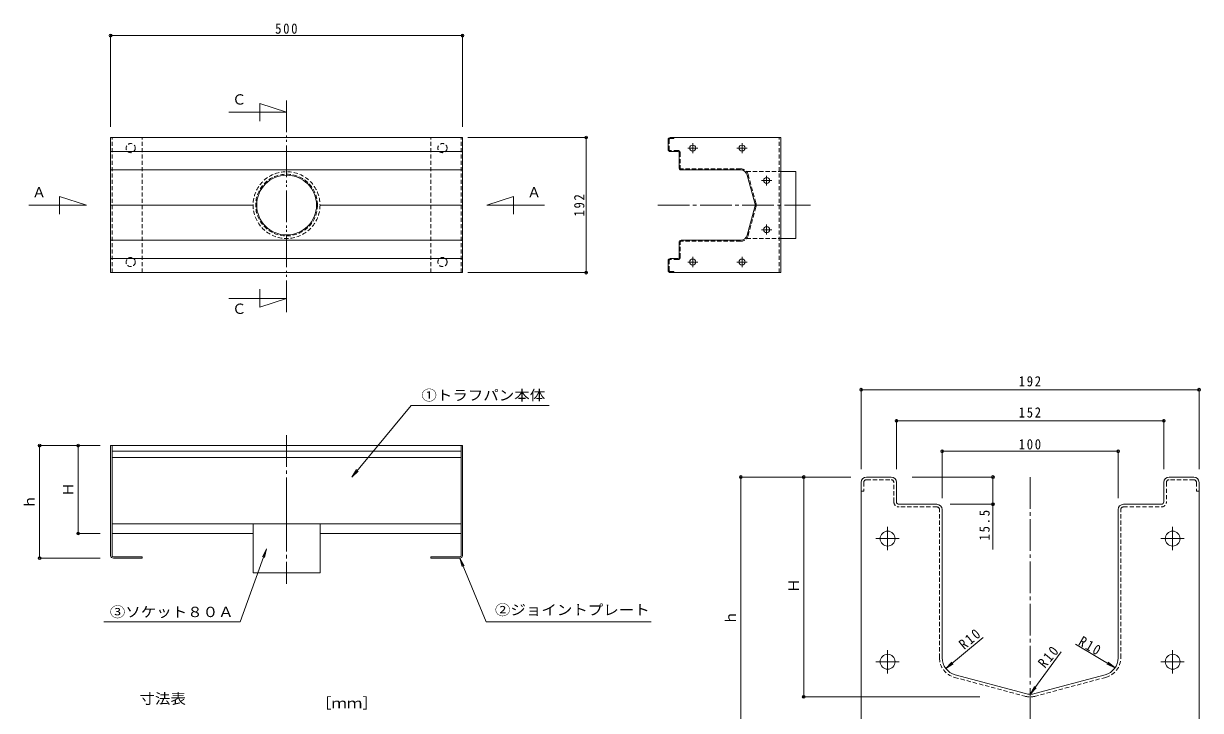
# Model space of a CAD drawing. Units: millimetres, scale not verified, with parts at other scales. Extents: x -497 to 534, y -384 to 334.
# Drawn here: x -497 to 171, y -57 to 334 of the extents above; entities that cross this region are included whole.
import ezdxf
from ezdxf.enums import TextEntityAlignment as Align

# ---------------------------------------------------------------- set-up
doc = ezdxf.new("R2010")
doc.units = ezdxf.units.MM
doc.header["$LTSCALE"] = 2
doc.header["$PDMODE"] = 32
doc.header["$PDSIZE"] = 1.6
for name, pattern in [('CHAIN2', [12, 9, -1, 1, -1]), ('DASHED1', [1.8, 1.2, -0.6]), ('DOUBLE_CHAIN2', [12.8, 9, -1, 0.6, -0.6, 0.6, -1])]:
    doc.linetypes.add(name, pattern=pattern)
for name, color, linetype, lineweight in [('0-0_通り芯', 4, 'Continuous', 9), ('0-1_躯体', 7, 'CHAIN2', 9), ('0-F_092', 7, 'Continuous', 9), ('1-0_1-0ﾚｲﾔ', 4, 'Continuous', 9), ('1-1_1-1ﾚｲﾔ', 7, 'CHAIN2', 9), ('1-F_Hojo', 7, 'Continuous', 9)]:
    doc.layers.add(name, color=color, linetype=linetype, lineweight=lineweight)
doc.layers.add('2-F_2-Fﾚｲﾔ', color=2, linetype='Continuous')
doc.styles.add('ＭＳ ゴシック', font='')
doc.styles.get('ＭＳ ゴシック').set_extended_font_data('MS Gothic')

msp = doc.modelspace()

# ---------------------------------------------------------------- linework, layer by layer
at = {"layer": '0-0_通り芯'}
for p, q in [((-447.962, 192.421), (-447.962, 269.221)), ((-447.962, 269.221), (-247.962, 269.221)), ((-247.962, 192.421), (-247.962, 269.221)), ((-131.122, 268.021), (-131.122, 262.421)), ((-129.922, 269.221), (-67.122, 269.221)), ((-447.962, 261.221), (-247.962, 261.221)), ((-129.922, 261.221), (-125.522, 261.221)), ((-124.922, 252.021), (-124.922, 260.621)), ((-447.962, 250.821), (-247.962, 250.821)), ((-123.722, 250.821), (-89.99, 250.821)), ((-81.839, 231.856), (-86.127, 247.856)), ((-67.122, 249.821), (-58.503, 249.821)), ((-58.503, 249.821), (-58.503, 211.821)), ((-447.962, 230.821), (-366.962, 230.821)), ((-328.962, 230.821), (-247.962, 230.821)), ((-81.839, 229.786), (-86.127, 213.786)), ((-247.962, 210.821), (-447.962, 210.821)), ((-124.922, 209.621), (-124.922, 201.021)), ((-89.99, 210.821), (-123.722, 210.821)), ((-67.122, 211.821), (-58.503, 211.821)), ((-67.122, 194.041), (-67.122, 202.801)), ((-247.962, 200.421), (-447.962, 200.421)), ((-131.122, 193.621), (-131.122, 199.221)), ((-129.922, 200.421), (-125.522, 200.421)), ((-247.962, 192.421), (-447.962, 192.421)), ((-447.962, 94.043), (-384.437, 94.043)), ((-447.962, 31.629), (-447.962, 94.043)), ((-447.162, 31.63), (-447.162, 94.043)), ((-247.962, 94.043), (-390.363, 94.043)), ((-248.762, 31.643), (-248.762, 94.043)), ((-247.962, 31.616), (-247.962, 94.043)), ((-447.162, 90.843), (-308.536, 90.843)), ((-386.362, 87.243), (-447.162, 87.243)), ((-386.076, 87.243), (-248.762, 87.243)), ((-248.762, 90.843), (-309.562, 90.843)), ((-347.962, 49.643), (-347.962, 60.972)), ((-447.162, 49.643), (-248.762, 49.643)), ((-366.962, 49.643), (-366.962, 21.643)), ((-328.962, 49.643), (-328.962, 21.643)), ((-447.162, 44.043), (-366.962, 44.043)), ((-248.762, 44.043), (-328.962, 44.043)), ((-446.362, 30.843), (-429.962, 30.843)), ((-446.362, 30.043), (-429.962, 30.043)), ((-429.962, 30.843), (-429.962, 30.043)), ((-265.962, 30.843), (-265.962, 30.043)), ((-249.562, 30.843), (-265.962, 30.843)), ((-265.962, 30.043), (-249.562, 30.043)), ((-366.962, 21.643), (-328.962, 21.643))]:
    msp.add_line(p, q, dxfattribs=at)
at = {"layer": '0-0_通り芯', "linetype": 'DASHED1'}
for p, q in [((-447.162, 192.421), (-447.162, 269.221)), ((-429.962, 192.421), (-429.962, 269.221)), ((-265.962, 192.421), (-265.962, 269.221)), ((-248.762, 192.421), (-248.762, 269.221)), ((-130.522, 268.021), (-130.522, 262.421)), ((-129.922, 268.621), (-127.922, 268.621)), ((-127.922, 268.621), (-127.922, 269.221)), ((-67.922, 192.421), (-67.922, 269.221)), ((-125.522, 261.821), (-129.922, 261.821)), ((-124.322, 260.621), (-124.322, 252.021)), ((-89.99, 251.421), (-123.722, 251.421)), ((-86.503, 249.821), (-67.122, 249.821)), ((-81.26, 232.011), (-85.547, 248.011)), ((-81.26, 229.63), (-85.547, 213.63)), ((-124.322, 201.021), (-124.322, 209.621)), ((-89.99, 210.221), (-123.722, 210.221)), ((-86.503, 211.821), (-67.122, 211.821)), ((-130.522, 193.621), (-130.522, 199.221)), ((-125.522, 199.821), (-129.922, 199.821)), ((-129.922, 193.021), (-127.922, 193.021)), ((-127.922, 192.421), (-127.922, 193.021))]:
    msp.add_line(p, q, dxfattribs=at)
at = {"layer": '0-0_通り芯', "linetype": 'CHAIN2'}
for p, q in [((-120.01, 263.221), (-114.234, 263.221)), ((-117.122, 266.109), (-117.122, 260.333)), ((-92.01, 263.221), (-86.234, 263.221)), ((-89.122, 266.109), (-89.122, 260.333)), ((-75.122, 247.528), (-75.122, 241.933)), ((-78.01, 244.821), (-72.234, 244.821)), ((-78.01, 216.821), (-72.234, 216.821)), ((-75.122, 214.163), (-75.122, 219.709)), ((-117.122, 195.533), (-117.122, 201.309)), ((-89.122, 195.533), (-89.122, 201.309)), ((-120.01, 198.421), (-114.234, 198.421)), ((-92.01, 198.421), (-86.234, 198.421))]:
    msp.add_line(p, q, dxfattribs=at)
at = {"layer": '0-0_通り芯'}
msp.add_lwpolyline([(-129.922, 192.421), (-81.954, 192.421), (-67.122, 192.421), (-67.122, 269.221)], dxfattribs=at)
at = {"layer": '0-0_通り芯', "linetype": 'DASHED1'}
for centre, radius in [((-436.562, 263.221), 2.6), ((-259.362, 263.221), 2.6), ((-347.962, 230.821), 19), ((-347.962, 230.821), 17.56), ((-436.562, 198.421), 2.6), ((-259.362, 198.421), 2.6)]:
    msp.add_circle(centre, radius, dxfattribs=at)
at = {"layer": '0-0_通り芯'}
for centre, radius in [((-117.122, 263.221), 1.7), ((-89.122, 263.221), 1.7), ((-347.962, 230.821), 17), ((-75.122, 244.821), 1.7), ((-75.122, 216.821), 1.7), ((-117.122, 198.421), 1.7), ((-89.122, 198.421), 1.7)]:
    msp.add_circle(centre, radius, dxfattribs=at)
for centre, radius, start, end in [((-129.922, 268.021), 1.2, 90, 180), ((-129.922, 262.421), 1.2, 180, 270), ((-125.522, 260.621), 0.6, 0, 90), ((-123.722, 252.021), 1.2, 180, 270), ((-89.99, 246.821), 4, 15.00026, 90), ((-85.703, 230.821), 4, 344.99988, 15.00012), ((-123.722, 209.621), 1.2, 90, 180), ((-89.99, 214.821), 4, 270, 344.99974), ((-125.522, 201.021), 0.6, 270, 0), ((-129.922, 199.221), 1.2, 90, 180), ((-129.922, 193.621), 1.2, 180, 270), ((-446.362, 31.643), 1.6, 180, 270), ((-446.362, 31.643), 0.8, 180, 270), ((-249.562, 31.643), 0.8, 270, 0), ((-249.562, 31.643), 1.6, 270, 0)]:
    msp.add_arc(centre, radius, start, end, dxfattribs=at)
at = {"layer": '0-0_通り芯', "linetype": 'DASHED1'}
for centre, radius, start, end in [((-129.922, 268.021), 0.6, 90, 180), ((-129.922, 262.421), 0.6, 180, 270), ((-125.522, 260.621), 1.2, 0, 90), ((-123.722, 252.021), 0.6, 180, 270), ((-89.99, 246.821), 4.6, 15.00032, 90), ((-85.703, 230.821), 4.6, 345.00041, 14.99959), ((-123.722, 209.621), 0.6, 90, 180), ((-89.99, 214.821), 4.6, 270, 344.99968), ((-125.522, 201.021), 1.2, 270, 0), ((-129.922, 199.221), 0.6, 90, 180), ((-129.922, 193.621), 0.6, 180, 270)]:
    msp.add_arc(centre, radius, start, end, dxfattribs=at)
at = {"layer": '0-1_躯体', "linetype": 'DOUBLE_CHAIN2'}
msp.add_line((-347.962, 290.323), (-347.962, 169.383), dxfattribs=at)
at = {"layer": '0-1_躯体'}
for p, q in [((-136.983, 230.821), (-50.158, 230.821)), ((-347.962, 99.904), (-347.962, 15.532))]:
    msp.add_line(p, q, dxfattribs=at)
at = {"layer": '0-F_092'}
for p, q in [((-447.962, 275.221), (-447.962, 327.767)), ((-247.962, 275.221), (-247.962, 327.767)), ((-447.962, 327.167), (-247.962, 327.167)), ((-347.962, 283.653), (-380.709, 283.653)), ((-244.962, 269.221), (-177.055, 269.221)), ((-177.655, 192.421), (-177.655, 269.221)), ((-461.719, 230.821), (-494.466, 230.821)), ((-234.204, 230.821), (-201.457, 230.821)), ((-244.962, 192.421), (-177.055, 192.421)), ((-347.962, 177.716), (-380.709, 177.716)), ((-277.164, 116.897), (-310.924, 76.158)), ((-198.817, 116.897), (-277.164, 116.897)), ((-453.962, 94.043), (-488.938, 94.043)), ((-488.338, 94.043), (-488.338, 30.043)), ((-466.389, 94.043), (-466.389, 44.043)), ((-310.924, 76.158), (-308.263, 80.391)), ((-310.924, 76.158), (-307.258, 79.558)), ((-453.962, 44.043), (-466.989, 44.043)), ((-359.452, 35.261), (-361.747, 30.818)), ((-453.962, 30.043), (-488.938, 30.043)), ((-234.478, -6.172), (-249.562, 30.043)), ((-249.562, 30.043), (-247.053, 25.718)), ((-249.562, 30.043), (-248.258, 25.216)), ((-451.775, -6.238), (-374.409, -6.238)), ((-234.478, -6.172), (-140.665, -6.172))]:
    msp.add_line(p, q, dxfattribs=at)
for points in [[(-347.962, 283.653), (-363.215, 288.508), (-363.215, 278.452)], [(-461.719, 230.821), (-476.972, 235.675), (-476.972, 225.62)], [(-234.204, 230.821), (-218.951, 235.675), (-218.951, 225.62)], [(-347.962, 177.716), (-363.215, 172.861), (-363.215, 182.917)], [(-374.409, -6.238), (-359.452, 35.261), (-360.519, 30.376)]]:
    msp.add_lwpolyline(points, dxfattribs=at)
for p in [(-447.962, 327.167), (-247.962, 327.167), (-177.655, 269.221), (-177.655, 192.421), (-488.338, 94.043), (-466.389, 94.043), (-466.389, 44.043), (-488.338, 30.043)]:
    msp.add_point(p, dxfattribs=at)
at = {"layer": '1-0_1-0ﾚｲﾔ'}
for p, q in [((-18.365, 76.156), (-4.365, 76.156)), ((167.635, 76.156), (153.635, 76.156)), ((-21.365, 73.156), (-21.365, -83.844)), ((-1.365, 73.156), (-1.365, 62.156)), ((150.635, 62.156), (150.635, 73.156)), ((170.635, 73.156), (170.635, -83.844)), ((21.635, 60.656), (0.135, 60.656)), ((149.135, 60.656), (127.635, 60.656)), ((24.635, 57.656), (24.635, 4.361)), ((124.635, -26.626), (124.635, 57.656)), ((24.635, 4.361), (24.635, -26.626)), ((72.047, -47.003), (32.047, -36.285)), ((117.223, -36.285), (77.223, -47.003))]:
    msp.add_line(p, q, dxfattribs=at)
at = {"layer": '1-0_1-0ﾚｲﾔ', "linetype": 'DASHED1'}
for p, q in [((-18.365, 74.656), (-4.365, 74.656)), ((167.635, 74.656), (153.635, 74.656)), ((-21.365, 68.156), (-19.865, 68.156)), ((-19.865, 73.156), (-19.865, 68.156)), ((-2.865, 62.156), (-2.865, 73.156)), ((152.135, 73.156), (152.135, 62.156)), ((169.135, 73.156), (169.135, 68.156)), ((169.135, 68.156), (170.635, 68.156)), ((21.635, 59.156), (0.135, 59.156)), ((23.135, -26.626), (23.135, 57.656)), ((126.135, -26.626), (126.135, 57.656)), ((127.635, 59.156), (149.135, 59.156)), ((31.659, -37.734), (71.659, -48.452)), ((117.611, -37.734), (77.611, -48.452))]:
    msp.add_line(p, q, dxfattribs=at)
at = {"layer": '1-0_1-0ﾚｲﾔ', "linetype": 'CHAIN2'}
for p, q in [((-6.365, 47.791), (-6.365, 34.526)), ((155.635, 47.791), (155.635, 34.526)), ((-12.995, 41.156), (0.265, 41.156)), ((149.005, 41.156), (162.265, 41.156)), ((-6.365, -22.209), (-6.365, -35.474)), ((155.635, -22.209), (155.635, -35.474)), ((-12.995, -28.844), (0.265, -28.844)), ((149.005, -28.844), (162.265, -28.844))]:
    msp.add_line(p, q, dxfattribs=at)
at = {"layer": '1-0_1-0ﾚｲﾔ'}
for centre in [(-6.365, 41.156), (155.635, 41.156), (-6.365, -28.844), (155.635, -28.844)]:
    msp.add_circle(centre, 4.25, dxfattribs=at)
for centre, radius, start, end in [((-18.365, 73.156), 3, 90, 180), ((-4.365, 73.156), 3, 0, 90), ((153.635, 73.156), 3, 90, 180), ((167.635, 73.156), 3, 0, 90), ((0.135, 62.156), 1.5, 180, 270), ((21.635, 57.656), 3, 0, 90), ((127.635, 57.656), 3, 90, 180), ((149.135, 62.156), 1.5, 270, 0), ((34.635, -26.626), 10, 180, 254.99988), ((114.635, -26.626), 10, 284.99985, 0), ((74.635, -37.344), 10, 255.00015, 284.99985)]:
    msp.add_arc(centre, radius, start, end, dxfattribs=at)
at = {"layer": '1-0_1-0ﾚｲﾔ', "linetype": 'DASHED1'}
for centre, radius, start, end in [((-18.365, 73.156), 1.5, 90, 180), ((-4.365, 73.156), 1.5, 0, 90), ((153.635, 73.156), 1.5, 90, 180), ((167.635, 73.156), 1.5, 0, 90), ((0.135, 62.156), 3, 180, 270), ((149.135, 62.156), 3, 270, 0), ((21.635, 57.656), 1.5, 0, 90), ((127.635, 57.656), 1.5, 90, 180), ((34.635, -26.626), 11.5, 180, 255.00009), ((114.635, -26.626), 11.5, 284.99991, 0), ((74.635, -37.344), 11.5, 255.00008, 284.99992)]:
    msp.add_arc(centre, radius, start, end, dxfattribs=at)
at = {"layer": '1-1_1-1ﾚｲﾔ'}
msp.add_line((74.635, 76.156), (74.635, -100.507), dxfattribs=at)
at = {"layer": '1-F_Hojo'}
for p, q in [((-21.365, 80.656), (-21.365, 126.724)), ((-21.365, 125.824), (170.635, 125.824)), ((170.635, 80.656), (170.635, 126.724)), ((-1.365, 80.656), (-1.365, 109.013)), ((-1.365, 108.113), (150.635, 108.113)), ((150.635, 80.656), (150.635, 109.013)), ((24.635, 64.161), (24.635, 91.396)), ((24.635, 90.796), (124.635, 90.796)), ((124.635, 64.161), (124.635, 91.396)), ((-27.365, 76.156), (-90.41, 76.156)), ((-89.81, 76.156), (-89.81, -83.844)), ((-54.065, 76.156), (-54.065, -48.844)), ((53.498, 76.156), (7.582, 76.156)), ((53.498, 76.156), (53.498, 35.046)), ((29.135, 60.656), (54.398, 60.656)), ((47.913, -15.004), (26.703, -32.716)), ((92.26, -23.191), (74.635, -47.344)), ((26.703, -32.716), (30.09, -29.037)), ((26.703, -32.716), (30.926, -30.039)), ((122.912, -32.238), (118.981, -29.148)), ((74.635, -47.344), (77.03, -42.955)), ((74.635, -47.344), (78.084, -43.724)), ((46.039, -48.844), (-54.665, -48.844))]:
    msp.add_line(p, q, dxfattribs=at)
msp.add_lwpolyline([(100.502, -18.945), (122.912, -32.238), (118.315, -30.27)], dxfattribs=at)
for p in [(-21.365, 125.824), (170.635, 125.824), (-1.365, 108.113), (150.635, 108.113), (24.635, 90.796), (124.635, 90.796), (-89.81, 76.156), (-54.065, 76.156), (53.498, 76.156), (53.498, 60.656), (-54.065, -48.844)]:
    msp.add_point(p, dxfattribs=at)

# ---------------------------------------------------------------- texts
at = {"layer": '0-F_092', "color": 2, "style": 'ＭＳ ゴシック'}
for s, p in [('Ｃ', (-378.88, 286.203)), ('Ａ', (-492.637, 233.37)), ('Ａ', (-211.286, 233.37)), ('Ｃ', (-378.88, 167.166))]:
    msp.add_text(s, height=5.865, dxfattribs=at).set_placement(p, align=Align.BOTTOM_LEFT)
at = {"layer": '0-F_092', "color": 2, "style": 'ＭＳ ゴシック', "width": 1.1}
for s, p in [('①トラフパン本体', (-271.359, 117.996)), ('③ソケット８０Ａ', (-448.444, -5.228)), ('②ジョイントプレート', (-229.568, -4.064))]:
    msp.add_text(s, height=5.865, dxfattribs=at).set_placement(p, align=Align.BOTTOM_LEFT)
at = {"layer": '0-F_092', "color": 2, "style": 'ＭＳ ゴシック'}
for s, p in [('Ｈ', (-467.389, 65.043)), ('ｈ', (-489.338, 58.043))]:
    msp.add_text(s, height=5.865, rotation=90, dxfattribs=at).set_placement(p, align=Align.BOTTOM_LEFT)
at = {"layer": '0-F_092', "color": 2, "insert": (-354.462, 328.167), "char_height": 5.865, "attachment_point": 7, "style": 'ＭＳ ゴシック'}
msp.add_mtext('\\T1.27;\\W0.9;500', dxfattribs=at)
at = {"layer": '0-F_092', "color": 2, "insert": (-178.655, 224.321), "char_height": 5.865, "attachment_point": 7, "rotation": 90, "style": 'ＭＳ ゴシック'}
msp.add_mtext('\\T1.27;\\W0.9;192', dxfattribs=at)
at = {"layer": '1-F_Hojo', "color": 2, "style": 'ＭＳ ゴシック'}
for s, p in [('Ｈ', (-55.065, 10.406)), ('ｈ', (-90.809, -7.844))]:
    msp.add_text(s, height=5.865, rotation=90, dxfattribs=at).set_placement(p, align=Align.BOTTOM_LEFT)
at = {"layer": '1-F_Hojo', "color": 2, "char_height": 5.865, "attachment_point": 7, "style": 'ＭＳ ゴシック'}
for s, insert in [('\\T1.27;\\W0.9;192', (68.135, 127.624)), ('\\T1.27;\\W0.9;152', (68.135, 109.913)), ('\\T1.27;\\W0.9;100', (68.135, 91.796))]:
    msp.add_mtext(s, dxfattribs=dict(at, insert=insert))
for s, insert, rotation in [('\\T1.28;\\W0.9;15.5', (51.698, 40.097), 90), ('\\T1.27;\\W0.9;R10', (37.265, -22.348), 40), ('\\T1.27;\\W0.9;R10', (101.529, -19.111), 330), ('\\T1.27;\\W0.9;R10', (83.117, -32.958), 50)]:
    msp.add_mtext(s, dxfattribs=dict(at, insert=insert, rotation=rotation))
at = {"layer": '2-F_2-Fﾚｲﾔ', "style": 'ＭＳ ゴシック', "width": 1.1}
for s, p in [('寸法表', (-431.587, -54.551)), ('［ｍｍ］', (-331.312, -57.101))]:
    msp.add_text(s, height=5.865, dxfattribs=at).set_placement(p, align=Align.BOTTOM_LEFT)

doc.saveas('drawing.dxf')
